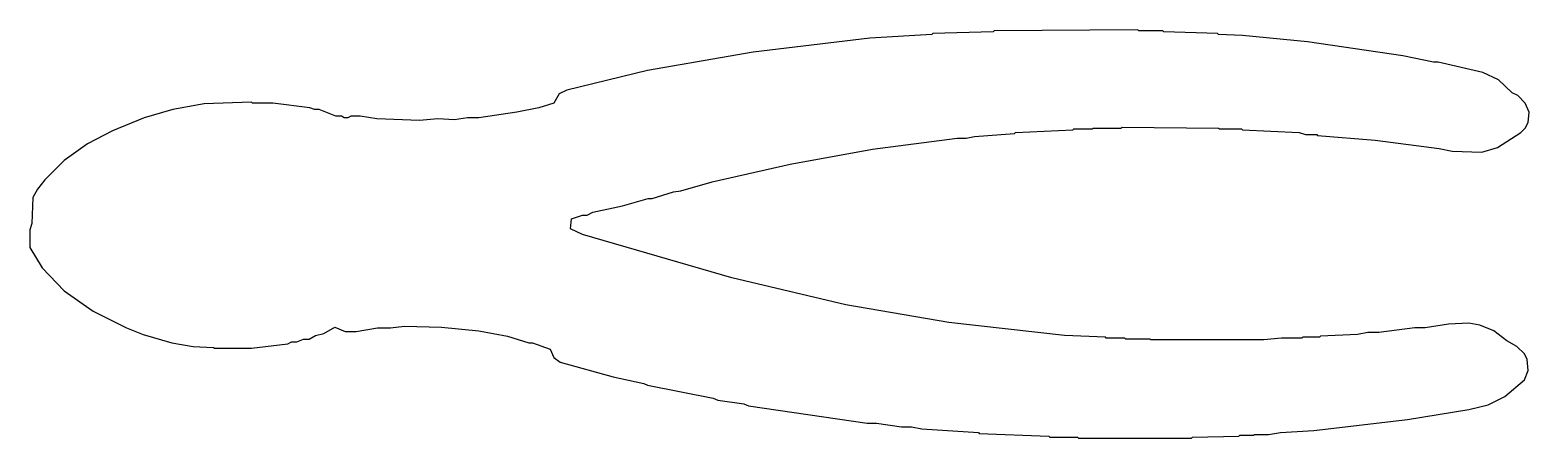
# Model space of a CAD drawing. Header units: metres. Extents: x -3.71 to 3.71, y -1.01 to 1.01.
import ezdxf

# ---------------------------------------------------------------- set-up
doc = ezdxf.new("R2010")
doc.units = ezdxf.units.M

msp = doc.modelspace()

# ---------------------------------------------------------------- linework, layer by layer
msp.add_lwpolyline([(-3.709, -0.0665), (-3.6493, -0.1674), (-3.5392, -0.2821), (-3.397, -0.3831), (-3.2319, -0.4656), (-3.1493, -0.4977), (-3.0071, -0.539), (-2.9016, -0.5574), (-2.8007, -0.562), (-2.7961, -0.5666), (-2.6126, -0.5666), (-2.4337, -0.5436), (-2.4153, -0.5344), (-2.3878, -0.5344), (-2.3557, -0.5207), (-2.3281, -0.5207), (-2.296, -0.5023), (-2.2547, -0.4932), (-2.1997, -0.461), (-2.1492, -0.484), (-2.0942, -0.484), (-1.9887, -0.4656), (-1.9244, -0.4656), (-1.8556, -0.4565), (-1.6721, -0.461), (-1.4886, -0.4794), (-1.3464, -0.5069), (-1.2409, -0.539), (-1.2226, -0.539), (-1.1354, -0.5711), (-1.117, -0.6124), (-1.0849, -0.6354), (-0.8235, -0.7088), (-0.6721, -0.7409), (-0.6537, -0.7501), (-0.328, -0.8143), (-0.3051, -0.8235), (-0.1766, -0.8418), (-0.1537, -0.851), (0.4335, -0.9381), (0.4794, -0.9381), (0.6033, -0.9565), (0.6537, -0.9565), (0.7042, -0.9657), (0.984, -0.984), (0.9886, -0.9886), (1.3327, -1.0024), (1.3372, -1.007), (1.4749, -1.007), (1.4795, -1.0115), (2.0391, -1.0115), (2.0437, -1.007), (2.2731, -1.0024), (2.2777, -0.9978), (2.3465, -0.9978), (2.3511, -0.9932), (2.4199, -0.9932), (2.4795, -0.984), (2.6447, -0.9748), (3.108, -0.9198), (3.4108, -0.8693), (3.5071, -0.8464), (3.5897, -0.8051), (3.686, -0.7225), (3.7044, -0.6767), (3.6998, -0.6216), (3.686, -0.5941), (3.6493, -0.5574), (3.5989, -0.5299), (3.5346, -0.4794), (3.4658, -0.4519), (3.4108, -0.4427), (3.3099, -0.4473), (3.1952, -0.4656), (3.1447, -0.4656), (2.9658, -0.4886), (2.9108, -0.4886), (2.8603, -0.4977), (2.6768, -0.5069), (2.6722, -0.5115), (2.5896, -0.5115), (2.585, -0.5161), (2.4841, -0.5161), (2.397, -0.5253), (1.8373, -0.5253), (1.8327, -0.5207), (1.7134, -0.5207), (1.7088, -0.5161), (1.6171, -0.5161), (1.6125, -0.5115), (1.4106, -0.5023), (0.8372, -0.4381), (0.328, -0.3509), (-0.2363, -0.2179), (-0.9748, -0.0023), (-1.0345, 0.0252), (-1.0299, 0.0757), (-0.9748, 0.094), (-0.9519, 0.094), (-0.9244, 0.1078), (-0.7776, 0.1399), (-0.6491, 0.1766), (-0.6308, 0.1766), (-0.5253, 0.2087), (-0.4886, 0.2133), (-0.3326, 0.2592), (0.0528, 0.3464), (0.461, 0.4198), (0.8785, 0.4748), (0.9244, 0.4748), (0.9657, 0.484), (1.1629, 0.4977), (1.1675, 0.5023), (1.4519, 0.5161), (1.4565, 0.5207), (1.5483, 0.5207), (1.5529, 0.5253), (1.6905, 0.5253), (1.6951, 0.5299), (2.1722, 0.5253), (2.1768, 0.5207), (2.2869, 0.5207), (2.2914, 0.5161), (2.5713, 0.5023), (2.6034, 0.4932), (2.6584, 0.4932), (2.663, 0.4886), (2.9475, 0.4656), (3.264, 0.4243), (3.3282, 0.4106), (3.475, 0.406), (3.553, 0.4289), (3.6677, 0.5023), (3.6906, 0.5253), (3.7044, 0.5528), (3.709, 0.6033), (3.6906, 0.6491), (3.6539, 0.6858), (3.6264, 0.6996), (3.5576, 0.7638), (3.4796, 0.8005), (3.2594, 0.851), (3.2365, 0.851), (3.0851, 0.8831), (2.6126, 0.9519), (2.2914, 0.984), (2.1722, 0.9886), (2.1676, 0.9932), (1.9015, 1.0024), (1.8969, 1.007), (1.7776, 1.007), (1.7731, 1.0115), (1.062, 1.007), (1.0574, 1.0024), (0.7592, 0.9932), (0.7546, 0.9886), (0.4473, 0.9703), (-0.1307, 0.9014), (-0.6537, 0.8097), (-1.0528, 0.7134), (-1.0895, 0.695), (-1.117, 0.6491), (-1.1904, 0.6262), (-1.3005, 0.6033), (-1.4886, 0.5757), (-1.5437, 0.5757), (-1.6079, 0.5666), (-1.6905, 0.5711), (-1.7822, 0.562), (-1.9933, 0.5711), (-2.0758, 0.5849), (-2.1217, 0.5849), (-2.1355, 0.5757), (-2.1538, 0.5757), (-2.1676, 0.5849), (-2.1951, 0.5849), (-2.2777, 0.617), (-2.3006, 0.617), (-2.3236, 0.6262), (-2.5071, 0.6491), (-2.608, 0.6491), (-2.6126, 0.6537), (-2.8465, 0.6445), (-3.0025, 0.617), (-3.1447, 0.5757), (-3.3007, 0.5115), (-3.4245, 0.4473), (-3.5392, 0.3647), (-3.6356, 0.2684), (-3.6723, 0.2225), (-3.6952, 0.1812), (-3.6998, 0.0528), (-3.709, 0.0206), (-3.709, -0.0665)])

doc.saveas('drawing.dxf')
